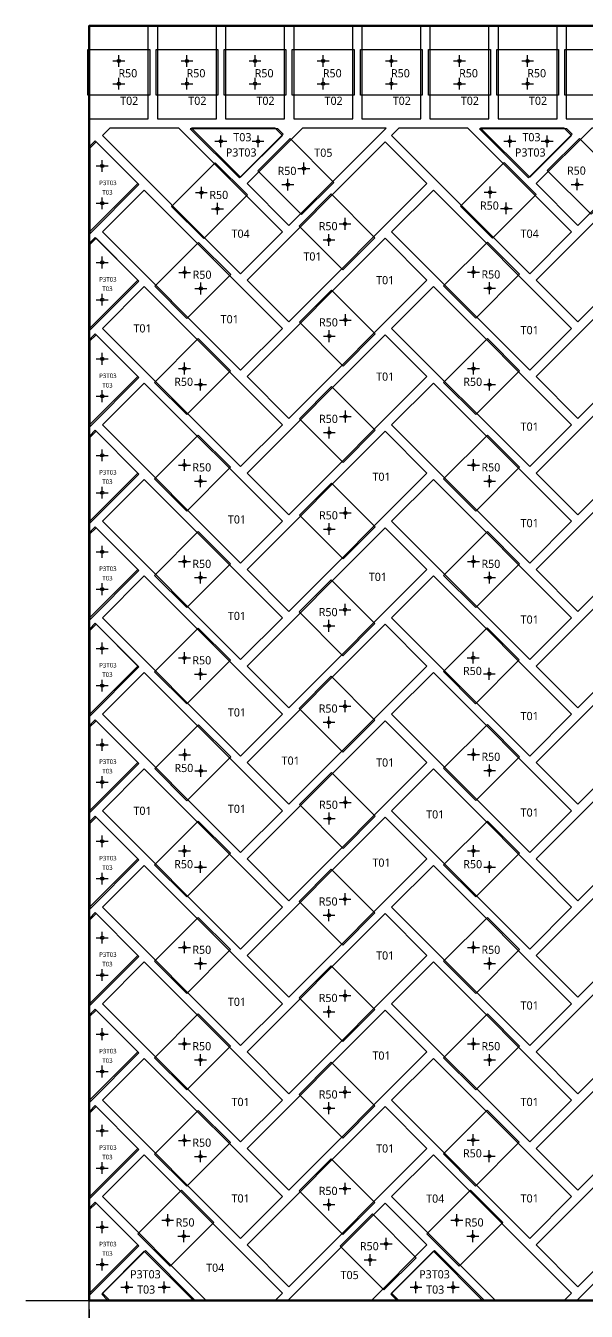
# Model space of a CAD drawing. Header units: millimetres. Extents: x -190 to 7814, y -8114 to 208.
# Drawn here: x 5075 to 5692, y -2967 to -1554 of the extents above; entities that cross this region are included whole.
import ezdxf
from ezdxf.enums import TextEntityAlignment as Align

# ---------------------------------------------------------------- set-up
doc = ezdxf.new("R2010")
doc.units = ezdxf.units.MM
for name, color, linetype in [('BOARD', 7, 'Continuous'), ('DIM', 8, 'Continuous'), ('ORIGIN', 1, 'Continuous'), ('P3_CLIP_PK_3T03', 34, 'Continuous'), ('P3_CLIP_R50', 3, 'Continuous'), ('P3_HOLE', 1, 'Continuous'), ('P3_SLIP', 7, 'Continuous'), ('P3_TXT_B', 7, 'Continuous')]:
    doc.layers.add(name, color=color, linetype=linetype)
doc.styles.add('CN', font='msyh.ttc')
doc.dimstyles.new('MM', dxfattribs={"dimtxt": 34, "dimasz": 20, "dimexe": 12, "dimexo": 10, "dimgap": 8, "dimtad": 1, "dimdec": 1, "dimdsep": 46, "dimtxsty": 'CN', "dimcen": 2.5, "dimazin": 3, "dimtfac": 1, "dimtmove": 0, "dimatfit": 3})

msp = doc.modelspace()

# ---------------------------------------------------------------- linework, layer by layer
at = {"layer": 'BOARD', "lineweight": 50}
msp.add_lwpolyline([(5145, -2955.5), (6645, -2955.5), (6645, -1554), (5145, -1554)], close=True, dxfattribs=at)
at = {"layer": 'ORIGIN'}
for p, q in [((5145, -3025.5), (5145, -2865.5)), ((5075, -2955.5), (5235, -2955.5))]:
    msp.add_line(p, q, dxfattribs=at)
at = {"layer": 'P3_CLIP_PK_3T03'}
for points in [[(5352.4, -1667.28), (5256.23, -1667.29), (5310.3, -1721.34), (5358.38, -1673.26)], [(5670.59, -1667.28), (5574.43, -1667.28), (5628.49, -1721.34), (5676.57, -1673.26)], [(5145.5, -1686.59), (5145.5, -1782.76), (5199.56, -1728.7), (5151.48, -1680.61)], [(5145.5, -1792.66), (5145.5, -1888.82), (5199.56, -1834.76), (5151.48, -1786.68)], [(5145.5, -1898.73), (5145.5, -1994.89), (5199.56, -1940.83), (5151.48, -1892.75)], [(5145.5, -2004.79), (5145.5, -2100.95), (5199.56, -2046.89), (5151.48, -1998.81)], [(5145.5, -2110.86), (5145.5, -2207.02), (5199.56, -2152.96), (5151.48, -2104.88)], [(5145.5, -2216.93), (5145.5, -2313.09), (5199.56, -2259.03), (5151.48, -2210.95)], [(5145.5, -2322.99), (5145.5, -2419.15), (5199.56, -2365.09), (5151.48, -2317.01)], [(5145.5, -2429.06), (5145.5, -2525.22), (5199.56, -2471.16), (5151.48, -2423.08)], [(5145.5, -2535.12), (5145.5, -2631.28), (5199.56, -2577.22), (5151.48, -2529.14)], [(5145.5, -2641.19), (5145.5, -2737.35), (5199.56, -2683.29), (5151.48, -2635.21)], [(5145.5, -2747.26), (5145.5, -2843.42), (5199.56, -2789.36), (5151.48, -2741.28)], [(5145.5, -2853.32), (5145.5, -2949.48), (5199.56, -2895.42), (5151.48, -2847.34)], [(5164.81, -2954.72), (5260.97, -2954.72), (5206.91, -2900.66), (5158.83, -2948.74)], [(5483.01, -2954.72), (5579.17, -2954.72), (5525.11, -2900.66), (5477.03, -2948.74)]]:
    msp.add_lwpolyline(points, close=True, dxfattribs=at)
at = {"layer": 'P3_CLIP_R50'}
for points in [[(5143.5, -1630.25), (5143.5, -1580.25), (5211.5, -1580.25), (5211.5, -1630.25)], [(5218.5, -1630.25), (5218.5, -1580.25), (5286.5, -1580.25), (5286.5, -1630.25)], [(5293.5, -1630.25), (5293.5, -1580.25), (5361.5, -1580.25), (5361.5, -1630.25)], [(5368.5, -1630.25), (5368.5, -1580.25), (5436.5, -1580.25), (5436.5, -1630.25)], [(5443.5, -1630.25), (5443.5, -1580.25), (5511.5, -1580.25), (5511.5, -1630.25)], [(5518.5, -1630.25), (5518.5, -1580.25), (5586.5, -1580.25), (5586.5, -1630.25)], [(5593.5, -1630.25), (5593.5, -1580.25), (5661.5, -1580.25), (5661.5, -1630.25)], [(5668.5, -1630.25), (5668.5, -1580.25), (5736.5, -1580.25), (5736.5, -1630.25)], [(5414.13, -1726.26), (5378.78, -1761.62), (5330.69, -1713.53), (5366.05, -1678.18)], [(5732.65, -1725.94), (5697.29, -1761.3), (5649.21, -1713.22), (5684.56, -1677.86)], [(5319.01, -1739.96), (5283.66, -1704.6), (5235.57, -1752.69), (5270.93, -1788.04)], [(5636.89, -1739.64), (5601.54, -1704.29), (5553.45, -1752.37), (5588.81, -1787.73)], [(5459.42, -1787.03), (5424.07, -1822.39), (5375.98, -1774.31), (5411.34, -1738.95)], [(5300.64, -1827.66), (5265.28, -1792.3), (5217.2, -1840.38), (5252.56, -1875.74)], [(5618.52, -1827.34), (5583.17, -1791.98), (5535.08, -1840.07), (5570.44, -1875.42)], [(5459.74, -1892.78), (5424.38, -1928.14), (5376.3, -1880.06), (5411.66, -1844.7)], [(5300.32, -1933.4), (5264.97, -1898.05), (5216.89, -1946.13), (5252.24, -1981.49)], [(5618.52, -1933.4), (5583.17, -1898.05), (5535.08, -1946.13), (5570.44, -1981.49)], [(5459.74, -1998.85), (5424.38, -2034.21), (5376.3, -1986.12), (5411.66, -1950.77)], [(5300.32, -2039.47), (5264.97, -2004.12), (5216.89, -2052.2), (5252.24, -2087.55)], [(5618.52, -2039.47), (5583.17, -2004.12), (5535.08, -2052.2), (5570.44, -2087.55)], [(5459.74, -2104.91), (5424.38, -2140.27), (5376.3, -2092.19), (5411.66, -2056.83)], [(5300.32, -2145.54), (5264.97, -2110.18), (5216.88, -2158.27), (5252.24, -2193.62)], [(5618.52, -2145.54), (5583.17, -2110.18), (5535.08, -2158.27), (5570.44, -2193.62)], [(5459.42, -2211.3), (5424.07, -2246.65), (5375.99, -2198.57), (5411.34, -2163.22)], [(5300.32, -2251.6), (5264.97, -2216.25), (5216.89, -2264.33), (5252.24, -2299.68)], [(5618.21, -2251.29), (5582.85, -2215.93), (5534.77, -2264.01), (5570.12, -2299.37)], [(5459.42, -2317.36), (5424.07, -2352.72), (5375.98, -2304.64), (5411.34, -2269.28)], [(5300.64, -2357.99), (5265.28, -2322.63), (5217.2, -2370.71), (5252.56, -2406.07)], [(5618.52, -2357.67), (5583.17, -2322.31), (5535.08, -2370.4), (5570.44, -2405.75)], [(5459.74, -2423.11), (5424.38, -2458.47), (5376.3, -2410.39), (5411.66, -2375.03)], [(5300.32, -2463.73), (5264.97, -2428.38), (5216.89, -2476.46), (5252.24, -2511.82)], [(5618.52, -2463.73), (5583.17, -2428.38), (5535.08, -2476.46), (5570.44, -2511.82)], [(5459.42, -2529.5), (5424.07, -2564.85), (5375.99, -2516.77), (5411.34, -2481.42)], [(5300.32, -2569.8), (5264.97, -2534.45), (5216.89, -2582.53), (5252.24, -2617.88)], [(5618.52, -2569.8), (5583.17, -2534.45), (5535.08, -2582.53), (5570.44, -2617.88)], [(5459.42, -2635.56), (5424.07, -2670.92), (5375.98, -2622.83), (5411.34, -2587.48)], [(5300.32, -2675.87), (5264.97, -2640.51), (5216.88, -2688.6), (5252.24, -2723.95)], [(5618.52, -2675.87), (5583.17, -2640.51), (5535.08, -2688.6), (5570.44, -2723.95)], [(5459.42, -2741.63), (5424.07, -2776.98), (5375.99, -2728.9), (5411.34, -2693.55)], [(5300.32, -2781.93), (5264.97, -2746.58), (5216.89, -2794.66), (5252.24, -2830.01)], [(5618.21, -2781.62), (5582.85, -2746.26), (5534.77, -2794.34), (5570.12, -2829.7)], [(5459.42, -2847.7), (5424.07, -2883.05), (5375.99, -2834.97), (5411.34, -2799.61)], [(5281.95, -2869.63), (5246.6, -2834.27), (5198.51, -2882.36), (5233.87, -2917.71)], [(5600.15, -2869.63), (5564.8, -2834.27), (5516.71, -2882.36), (5552.07, -2917.71)], [(5504.71, -2908.47), (5469.36, -2943.82), (5421.28, -2895.74), (5456.63, -2860.39)]]:
    msp.add_lwpolyline(points, close=True, dxfattribs=at)
at = {"layer": 'P3_HOLE'}
for p, q in [((5171, -1592.75), (5184, -1592.75)), ((5177.5, -1599.25), (5177.5, -1586.25)), ((5246, -1592.75), (5259, -1592.75)), ((5252.5, -1599.25), (5252.5, -1586.25)), ((5321, -1592.75), (5334, -1592.75)), ((5327.5, -1599.25), (5327.5, -1586.25)), ((5396, -1592.75), (5409, -1592.75)), ((5402.5, -1599.25), (5402.5, -1586.25)), ((5471, -1592.75), (5484, -1592.75)), ((5477.5, -1599.25), (5477.5, -1586.25)), ((5546, -1592.75), (5559, -1592.75)), ((5552.5, -1599.25), (5552.5, -1586.25)), ((5621, -1592.75), (5634, -1592.75)), ((5627.5, -1599.25), (5627.5, -1586.25)), ((5177.5, -1624.25), (5177.5, -1611.25)), ((5252.5, -1624.25), (5252.5, -1611.25)), ((5327.5, -1624.25), (5327.5, -1611.25)), ((5402.5, -1624.25), (5402.5, -1611.25)), ((5477.5, -1624.25), (5477.5, -1611.25)), ((5552.5, -1624.25), (5552.5, -1611.25)), ((5627.5, -1624.25), (5627.5, -1611.25)), ((5171, -1617.75), (5184, -1617.75)), ((5246, -1617.75), (5259, -1617.75)), ((5321, -1617.75), (5334, -1617.75)), ((5396, -1617.75), (5409, -1617.75)), ((5471, -1617.75), (5484, -1617.75)), ((5546, -1617.75), (5559, -1617.75)), ((5621, -1617.75), (5634, -1617.75)), ((5283.29, -1681.04), (5296.29, -1681.04)), ((5289.79, -1687.54), (5289.79, -1674.54)), ((5324.3, -1681.04), (5337.3, -1681.04)), ((5330.8, -1687.54), (5330.8, -1674.54)), ((5601.48, -1681.03), (5614.48, -1681.03)), ((5607.98, -1687.53), (5607.98, -1674.53)), ((5642.49, -1681.03), (5655.49, -1681.03)), ((5648.99, -1687.53), (5648.99, -1674.53)), ((5152.76, -1708.19), (5165.76, -1708.19)), ((5159.26, -1714.69), (5159.26, -1701.69)), ((5381.25, -1717.56), (5381.25, -1704.56)), ((5363.57, -1735.24), (5363.57, -1722.24)), ((5374.75, -1711.06), (5387.75, -1711.06)), ((5682.09, -1734.92), (5682.09, -1721.92)), ((5261.95, -1737.48), (5274.95, -1737.48)), ((5268.45, -1743.98), (5268.45, -1730.98)), ((5357.07, -1728.74), (5370.07, -1728.74)), ((5579.83, -1737.17), (5592.83, -1737.17)), ((5586.33, -1743.67), (5586.33, -1730.67)), ((5675.59, -1728.42), (5688.59, -1728.42)), ((5152.75, -1749.2), (5165.75, -1749.2)), ((5159.25, -1755.7), (5159.25, -1742.7)), ((5286.13, -1761.66), (5286.13, -1748.66)), ((5604.01, -1761.35), (5604.01, -1748.35)), ((5279.63, -1755.16), (5292.63, -1755.16)), ((5426.54, -1778.33), (5426.54, -1765.33)), ((5597.51, -1754.85), (5610.51, -1754.85)), ((5420.04, -1771.83), (5433.04, -1771.83)), ((5402.36, -1789.51), (5415.36, -1789.51)), ((5408.86, -1796.01), (5408.86, -1783.01)), ((5159.25, -1820.76), (5159.25, -1807.76)), ((5152.75, -1814.26), (5165.75, -1814.26)), ((5250.08, -1831.68), (5250.08, -1818.68)), ((5567.96, -1831.36), (5567.96, -1818.36)), ((5243.58, -1825.18), (5256.58, -1825.18)), ((5267.76, -1849.36), (5267.76, -1836.36)), ((5561.46, -1824.86), (5574.46, -1824.86)), ((5585.64, -1849.04), (5585.64, -1836.04)), ((5159.25, -1861.77), (5159.25, -1848.77)), ((5261.26, -1842.86), (5274.26, -1842.86)), ((5579.14, -1842.54), (5592.14, -1842.54)), ((5152.75, -1855.27), (5165.75, -1855.27)), ((5420.36, -1877.58), (5433.36, -1877.58)), ((5426.86, -1884.08), (5426.86, -1871.08)), ((5409.18, -1901.76), (5409.18, -1888.76)), ((5402.68, -1895.26), (5415.68, -1895.26)), ((5152.75, -1920.33), (5165.75, -1920.33)), ((5159.25, -1926.83), (5159.25, -1913.83)), ((5243.27, -1930.93), (5256.27, -1930.93)), ((5249.77, -1937.43), (5249.77, -1924.43)), ((5561.46, -1930.93), (5574.46, -1930.93)), ((5567.96, -1937.43), (5567.96, -1924.43)), ((5260.94, -1948.61), (5273.94, -1948.61)), ((5267.44, -1955.11), (5267.44, -1942.11)), ((5579.14, -1948.61), (5592.14, -1948.61)), ((5585.64, -1955.11), (5585.64, -1942.11)), ((5152.75, -1961.34), (5165.75, -1961.34)), ((5159.25, -1967.84), (5159.25, -1954.84)), ((5426.86, -1990.15), (5426.86, -1977.15)), ((5420.36, -1983.65), (5433.36, -1983.65)), ((5402.68, -2001.33), (5415.68, -2001.33)), ((5409.18, -2007.83), (5409.18, -1994.83)), ((5159.25, -2032.89), (5159.25, -2019.89)), ((5152.75, -2026.39), (5165.75, -2026.39)), ((5249.77, -2043.5), (5249.77, -2030.5)), ((5567.96, -2043.5), (5567.96, -2030.5)), ((5243.27, -2037), (5256.27, -2037)), ((5267.44, -2061.17), (5267.44, -2048.17)), ((5561.46, -2037), (5574.46, -2037)), ((5585.64, -2061.17), (5585.64, -2048.17)), ((5159.25, -2073.9), (5159.25, -2060.9)), ((5260.94, -2054.67), (5273.94, -2054.67)), ((5579.14, -2054.67), (5592.14, -2054.67)), ((5152.75, -2067.4), (5165.75, -2067.4)), ((5420.36, -2089.71), (5433.36, -2089.71)), ((5426.86, -2096.21), (5426.86, -2083.21)), ((5409.18, -2113.89), (5409.18, -2100.89)), ((5402.68, -2107.39), (5415.68, -2107.39)), ((5152.75, -2132.46), (5165.75, -2132.46)), ((5159.25, -2138.96), (5159.25, -2125.96)), ((5243.26, -2143.06), (5256.26, -2143.06)), ((5249.76, -2149.56), (5249.76, -2136.56)), ((5561.46, -2143.06), (5574.46, -2143.06)), ((5567.96, -2149.56), (5567.96, -2136.56)), ((5260.94, -2160.74), (5273.94, -2160.74)), ((5267.44, -2167.24), (5267.44, -2154.24)), ((5579.14, -2160.74), (5592.14, -2160.74)), ((5585.64, -2167.24), (5585.64, -2154.24)), ((5152.75, -2173.47), (5165.75, -2173.47)), ((5159.25, -2179.97), (5159.25, -2166.97)), ((5426.54, -2202.6), (5426.54, -2189.6)), ((5420.04, -2196.1), (5433.04, -2196.1)), ((5402.37, -2213.77), (5415.37, -2213.77)), ((5408.87, -2220.27), (5408.87, -2207.27)), ((5159.25, -2245.03), (5159.25, -2232.03)), ((5152.75, -2238.53), (5165.75, -2238.53)), ((5249.77, -2255.63), (5249.77, -2242.63)), ((5567.65, -2255.31), (5567.65, -2242.31)), ((5243.27, -2249.13), (5256.27, -2249.13)), ((5267.44, -2273.3), (5267.44, -2260.3)), ((5561.15, -2248.81), (5574.15, -2248.81)), ((5585.33, -2272.99), (5585.33, -2259.99)), ((5159.25, -2286.04), (5159.25, -2273.04)), ((5260.94, -2266.8), (5273.94, -2266.8)), ((5578.83, -2266.49), (5591.83, -2266.49)), ((5152.75, -2279.54), (5165.75, -2279.54)), ((5420.04, -2302.16), (5433.04, -2302.16)), ((5426.54, -2308.66), (5426.54, -2295.66)), ((5408.86, -2326.34), (5408.86, -2313.34)), ((5402.36, -2319.84), (5415.36, -2319.84)), ((5152.75, -2344.59), (5165.75, -2344.59)), ((5159.25, -2351.09), (5159.25, -2338.09)), ((5243.58, -2355.51), (5256.58, -2355.51)), ((5250.08, -2362.01), (5250.08, -2349.01)), ((5561.46, -2355.19), (5574.46, -2355.19)), ((5567.96, -2361.69), (5567.96, -2348.69)), ((5261.26, -2373.19), (5274.26, -2373.19)), ((5267.76, -2379.69), (5267.76, -2366.69)), ((5579.14, -2372.87), (5592.14, -2372.87)), ((5585.64, -2379.37), (5585.64, -2366.37)), ((5152.75, -2385.6), (5165.75, -2385.6)), ((5159.25, -2392.1), (5159.25, -2379.1)), ((5426.86, -2414.41), (5426.86, -2401.41)), ((5420.36, -2407.91), (5433.36, -2407.91)), ((5402.68, -2425.59), (5415.68, -2425.59)), ((5409.18, -2432.09), (5409.18, -2419.09)), ((5159.25, -2457.16), (5159.25, -2444.16)), ((5152.75, -2450.66), (5165.75, -2450.66)), ((5249.77, -2467.76), (5249.77, -2454.76)), ((5567.96, -2467.76), (5567.96, -2454.76)), ((5243.27, -2461.26), (5256.27, -2461.26)), ((5267.44, -2485.44), (5267.44, -2472.44)), ((5561.46, -2461.26), (5574.46, -2461.26)), ((5585.64, -2485.44), (5585.64, -2472.44)), ((5159.25, -2498.17), (5159.25, -2485.17)), ((5260.94, -2478.94), (5273.94, -2478.94)), ((5579.14, -2478.94), (5592.14, -2478.94)), ((5152.75, -2491.67), (5165.75, -2491.67)), ((5420.04, -2514.3), (5433.04, -2514.3)), ((5426.54, -2520.8), (5426.54, -2507.8)), ((5408.87, -2538.47), (5408.87, -2525.47)), ((5402.37, -2531.97), (5415.37, -2531.97)), ((5152.75, -2556.72), (5165.75, -2556.72)), ((5159.25, -2563.22), (5159.25, -2550.22)), ((5243.27, -2567.33), (5256.27, -2567.33)), ((5249.77, -2573.83), (5249.77, -2560.83)), ((5561.46, -2567.33), (5574.46, -2567.33)), ((5567.96, -2573.83), (5567.96, -2560.83)), ((5260.94, -2585), (5273.94, -2585)), ((5267.44, -2591.5), (5267.44, -2578.5)), ((5579.14, -2585), (5592.14, -2585)), ((5585.64, -2591.5), (5585.64, -2578.5)), ((5152.75, -2597.73), (5165.75, -2597.73)), ((5159.25, -2604.23), (5159.25, -2591.23)), ((5426.54, -2626.86), (5426.54, -2613.86)), ((5420.04, -2620.36), (5433.04, -2620.36)), ((5402.36, -2638.04), (5415.36, -2638.04)), ((5408.86, -2644.54), (5408.86, -2631.54)), ((5159.25, -2669.29), (5159.25, -2656.29)), ((5152.75, -2662.79), (5165.75, -2662.79)), ((5249.76, -2679.89), (5249.76, -2666.89)), ((5567.96, -2679.89), (5567.96, -2666.89)), ((5243.26, -2673.39), (5256.26, -2673.39)), ((5267.44, -2697.57), (5267.44, -2684.57)), ((5561.46, -2673.39), (5574.46, -2673.39)), ((5585.64, -2697.57), (5585.64, -2684.57)), ((5159.25, -2710.3), (5159.25, -2697.3)), ((5260.94, -2691.07), (5273.94, -2691.07)), ((5579.14, -2691.07), (5592.14, -2691.07)), ((5152.75, -2703.8), (5165.75, -2703.8)), ((5420.04, -2726.43), (5433.04, -2726.43)), ((5426.54, -2732.93), (5426.54, -2719.93)), ((5408.87, -2750.6), (5408.87, -2737.6)), ((5402.37, -2744.1), (5415.37, -2744.1)), ((5152.75, -2768.86), (5165.75, -2768.86)), ((5159.25, -2775.36), (5159.25, -2762.36)), ((5243.27, -2779.46), (5256.27, -2779.46)), ((5249.77, -2785.96), (5249.77, -2772.96)), ((5561.15, -2779.14), (5574.15, -2779.14)), ((5567.65, -2785.64), (5567.65, -2772.64)), ((5260.94, -2797.13), (5273.94, -2797.13)), ((5267.44, -2803.63), (5267.44, -2790.63)), ((5578.83, -2796.82), (5591.83, -2796.82)), ((5585.33, -2803.32), (5585.33, -2790.32)), ((5152.75, -2809.87), (5165.75, -2809.87)), ((5159.25, -2816.37), (5159.25, -2803.37)), ((5426.55, -2839), (5426.55, -2826)), ((5420.05, -2832.5), (5433.05, -2832.5)), ((5402.36, -2850.17), (5415.36, -2850.17)), ((5408.86, -2856.67), (5408.86, -2843.67)), ((5159.25, -2881.42), (5159.25, -2868.42)), ((5224.89, -2867.15), (5237.89, -2867.15)), ((5231.39, -2873.65), (5231.39, -2860.65)), ((5543.09, -2867.15), (5556.09, -2867.15)), ((5549.59, -2873.65), (5549.59, -2860.65)), ((5152.75, -2874.92), (5165.75, -2874.92)), ((5249.07, -2891.33), (5249.07, -2878.33)), ((5567.27, -2891.33), (5567.27, -2878.33)), ((5242.57, -2884.83), (5255.57, -2884.83)), ((5465.33, -2893.27), (5478.33, -2893.27)), ((5471.83, -2899.77), (5471.83, -2886.77)), ((5560.77, -2884.83), (5573.77, -2884.83)), ((5159.25, -2922.43), (5159.25, -2909.43)), ((5447.66, -2910.94), (5460.66, -2910.94)), ((5454.16, -2917.44), (5454.16, -2904.44)), ((5152.75, -2915.93), (5165.75, -2915.93)), ((5186.41, -2947.47), (5186.41, -2934.47)), ((5227.42, -2947.47), (5227.42, -2934.47)), ((5504.61, -2947.47), (5504.61, -2934.47)), ((5545.62, -2947.47), (5545.62, -2934.47)), ((5179.91, -2940.97), (5192.91, -2940.97)), ((5220.92, -2940.97), (5233.92, -2940.97)), ((5498.11, -2940.97), (5511.11, -2940.97)), ((5539.12, -2940.97), (5552.12, -2940.97))]:
    msp.add_line(p, q, dxfattribs=at)
for centre in [(5177.5, -1592.75), (5252.5, -1592.75), (5327.5, -1592.75), (5402.5, -1592.75), (5477.5, -1592.75), (5552.5, -1592.75), (5627.5, -1592.75), (5177.5, -1617.75), (5252.5, -1617.75), (5327.5, -1617.75), (5402.5, -1617.75), (5477.5, -1617.75), (5552.5, -1617.75), (5627.5, -1617.75), (5289.79, -1681.04), (5330.8, -1681.04), (5607.98, -1681.03), (5648.99, -1681.03), (5159.26, -1708.19), (5381.25, -1711.06), (5268.45, -1737.48), (5363.57, -1728.74), (5586.33, -1737.17), (5682.09, -1728.42), (5159.25, -1749.2), (5286.13, -1755.16), (5604.01, -1754.85), (5426.54, -1771.83), (5408.86, -1789.51), (5159.25, -1814.26), (5567.96, -1824.86), (5250.08, -1825.18), (5267.76, -1842.86), (5585.64, -1842.54), (5159.25, -1855.27), (5426.86, -1877.58), (5409.18, -1895.26), (5159.25, -1920.33), (5249.77, -1930.93), (5567.96, -1930.93), (5267.44, -1948.61), (5585.64, -1948.61), (5159.25, -1961.34), (5426.86, -1983.65), (5409.18, -2001.33), (5159.25, -2026.39), (5249.77, -2037), (5567.96, -2037), (5267.44, -2054.67), (5585.64, -2054.67), (5159.25, -2067.4), (5426.86, -2089.71), (5409.18, -2107.39), (5159.25, -2132.46), (5249.76, -2143.06), (5567.96, -2143.06), (5267.44, -2160.74), (5585.64, -2160.74), (5159.25, -2173.47), (5426.54, -2196.1), (5408.87, -2213.77), (5159.25, -2238.53), (5567.65, -2248.81), (5249.77, -2249.13), (5267.44, -2266.8), (5585.33, -2266.49), (5159.25, -2279.54), (5426.54, -2302.16), (5408.86, -2319.84), (5159.25, -2344.59), (5250.08, -2355.51), (5567.96, -2355.19), (5267.76, -2373.19), (5585.64, -2372.87), (5159.25, -2385.6), (5426.86, -2407.91), (5409.18, -2425.59), (5159.25, -2450.66), (5249.77, -2461.26), (5567.96, -2461.26), (5267.44, -2478.94), (5585.64, -2478.94), (5159.25, -2491.67), (5426.54, -2514.3), (5408.87, -2531.97), (5159.25, -2556.72), (5249.77, -2567.33), (5567.96, -2567.33), (5267.44, -2585), (5585.64, -2585), (5159.25, -2597.73), (5426.54, -2620.36), (5408.86, -2638.04), (5159.25, -2662.79), (5249.76, -2673.39), (5567.96, -2673.39), (5267.44, -2691.07), (5585.64, -2691.07), (5159.25, -2703.8), (5426.54, -2726.43), (5408.87, -2744.1), (5159.25, -2768.86), (5249.77, -2779.46), (5567.65, -2779.14), (5267.44, -2797.13), (5585.33, -2796.82), (5159.25, -2809.87), (5426.55, -2832.5), (5408.86, -2850.17), (5231.39, -2867.15), (5549.59, -2867.15), (5159.25, -2874.92), (5249.07, -2884.83), (5567.27, -2884.83), (5471.83, -2893.27), (5454.16, -2910.94), (5159.25, -2915.93), (5186.41, -2940.97), (5227.42, -2940.97), (5504.61, -2940.97), (5545.62, -2940.97)]:
    msp.add_circle(centre, 1.75, dxfattribs=at)
at = {"layer": 'P3_SLIP'}
for points in [[(5145, -1656.5), (5210, -1656.5), (5210, -1554), (5145, -1554)], [(5220, -1656.5), (5285, -1656.5), (5285, -1554), (5220, -1554)], [(5295, -1656.5), (5360, -1656.5), (5360, -1554), (5295, -1554)], [(5370, -1656.5), (5435, -1656.5), (5435, -1554), (5370, -1554)], [(5445, -1656.5), (5510, -1656.5), (5510, -1554), (5445, -1554)], [(5520, -1656.5), (5585, -1656.5), (5585, -1554), (5520, -1554)], [(5595, -1656.5), (5660, -1656.5), (5660, -1554), (5595, -1554)], [(5670, -1656.5), (5735, -1656.5), (5735, -1554), (5670, -1554)], [(5357.6, -1780.67), (5243.43, -1666.5), (5167.71, -1666.5), (5159.61, -1674.6), (5311.64, -1826.63)], [(5357.6, -1674.6), (5349.49, -1666.5), (5257.57, -1666.5), (5311.64, -1720.57)], [(5471.77, -1666.5), (5379.84, -1666.5), (5318.71, -1727.64), (5364.67, -1773.6)], [(5675.8, -1780.67), (5561.63, -1666.5), (5485.91, -1666.5), (5477.81, -1674.6), (5629.83, -1826.63)], [(5675.8, -1674.6), (5667.69, -1666.5), (5575.77, -1666.5), (5629.83, -1720.57)], [(5789.97, -1666.5), (5698.04, -1666.5), (5636.91, -1727.64), (5682.87, -1773.6)], [(5145, -1781.14), (5198.5, -1727.64), (5152.54, -1681.67), (5145, -1689.21)], [(5516.7, -1727.64), (5470.74, -1681.67), (5318.71, -1833.7), (5364.67, -1879.66)], [(5834.9, -1727.64), (5788.93, -1681.67), (5636.91, -1833.7), (5682.87, -1879.66)], [(5357.6, -1886.74), (5205.57, -1734.71), (5159.61, -1780.67), (5311.64, -1932.7)], [(5675.8, -1886.74), (5523.77, -1734.71), (5477.81, -1780.67), (5629.83, -1932.7)], [(5145, -1887.2), (5198.5, -1833.7), (5152.54, -1787.74), (5145, -1795.28)], [(5516.7, -1833.7), (5470.74, -1787.74), (5318.71, -1939.77), (5364.67, -1985.73)], [(5834.9, -1833.7), (5788.93, -1787.74), (5636.91, -1939.77), (5682.87, -1985.73)], [(5357.6, -1992.8), (5205.57, -1840.77), (5159.61, -1886.74), (5311.64, -2038.76)], [(5675.8, -1992.8), (5523.77, -1840.77), (5477.81, -1886.74), (5629.83, -2038.76)], [(5145, -1993.27), (5198.5, -1939.77), (5152.54, -1893.81), (5145, -1901.34)], [(5516.7, -1939.77), (5470.74, -1893.81), (5318.71, -2045.83), (5364.67, -2091.8)], [(5834.9, -1939.77), (5788.93, -1893.81), (5636.91, -2045.83), (5682.87, -2091.8)], [(5357.6, -2098.87), (5205.57, -1946.84), (5159.61, -1992.8), (5311.64, -2144.83)], [(5675.8, -2098.87), (5523.77, -1946.84), (5477.81, -1992.8), (5629.83, -2144.83)], [(5145, -2099.33), (5198.5, -2045.83), (5152.54, -1999.87), (5145, -2007.41)], [(5516.7, -2045.83), (5470.74, -1999.87), (5318.71, -2151.9), (5364.67, -2197.86)], [(5834.9, -2045.83), (5788.93, -1999.87), (5636.91, -2151.9), (5682.87, -2197.86)], [(5357.6, -2204.93), (5205.57, -2052.91), (5159.61, -2098.87), (5311.64, -2250.9)], [(5675.8, -2204.93), (5523.77, -2052.91), (5477.81, -2098.87), (5629.83, -2250.9)], [(5145, -2205.4), (5198.5, -2151.9), (5152.54, -2105.94), (5145, -2113.48)], [(5516.7, -2151.9), (5470.74, -2105.94), (5318.71, -2257.97), (5364.67, -2303.93)], [(5834.9, -2151.9), (5788.93, -2105.94), (5636.91, -2257.97), (5682.87, -2303.93)], [(5357.6, -2311), (5205.57, -2158.97), (5159.61, -2204.93), (5311.64, -2356.96)], [(5675.8, -2311), (5523.77, -2158.97), (5477.81, -2204.93), (5629.83, -2356.96)], [(5145, -2311.47), (5198.5, -2257.97), (5152.54, -2212.01), (5145, -2219.54)], [(5516.7, -2257.97), (5470.74, -2212.01), (5318.71, -2364.03), (5364.67, -2409.99)], [(5834.9, -2257.97), (5788.93, -2212.01), (5636.91, -2364.03), (5682.87, -2409.99)], [(5357.6, -2417.07), (5205.57, -2265.04), (5159.61, -2311), (5311.64, -2463.03)], [(5675.8, -2417.07), (5523.77, -2265.04), (5477.81, -2311), (5629.83, -2463.03)], [(5145, -2417.53), (5198.5, -2364.03), (5152.54, -2318.07), (5145, -2325.61)], [(5516.7, -2364.03), (5470.74, -2318.07), (5318.71, -2470.1), (5364.67, -2516.06)], [(5834.9, -2364.03), (5788.93, -2318.07), (5636.91, -2470.1), (5682.87, -2516.06)], [(5357.6, -2523.13), (5205.57, -2371.1), (5159.61, -2417.07), (5311.64, -2569.09)], [(5675.8, -2523.13), (5523.77, -2371.1), (5477.81, -2417.07), (5629.83, -2569.09)], [(5145, -2523.6), (5198.5, -2470.1), (5152.54, -2424.14), (5145, -2431.67)], [(5516.7, -2470.1), (5470.74, -2424.14), (5318.71, -2576.17), (5364.67, -2622.13)], [(5834.9, -2470.1), (5788.93, -2424.14), (5636.91, -2576.17), (5682.87, -2622.13)], [(5357.6, -2629.2), (5205.57, -2477.17), (5159.61, -2523.13), (5311.64, -2675.16)], [(5675.8, -2629.2), (5523.77, -2477.17), (5477.81, -2523.13), (5629.83, -2675.16)], [(5145, -2629.66), (5198.5, -2576.17), (5152.54, -2530.2), (5145, -2537.74)], [(5516.7, -2576.17), (5470.74, -2530.2), (5318.71, -2682.23), (5364.67, -2728.19)], [(5834.9, -2576.17), (5788.93, -2530.2), (5636.91, -2682.23), (5682.87, -2728.19)], [(5357.6, -2735.26), (5205.57, -2583.24), (5159.61, -2629.2), (5311.64, -2781.23)], [(5675.8, -2735.26), (5523.77, -2583.24), (5477.81, -2629.2), (5629.83, -2781.23)], [(5145, -2735.73), (5198.5, -2682.23), (5152.54, -2636.27), (5145, -2643.81)], [(5516.7, -2682.23), (5470.74, -2636.27), (5318.71, -2788.3), (5364.67, -2834.26)], [(5834.9, -2682.23), (5788.93, -2636.27), (5636.91, -2788.3), (5682.87, -2834.26)], [(5357.6, -2841.33), (5205.57, -2689.3), (5159.61, -2735.26), (5311.64, -2887.29)], [(5675.8, -2841.33), (5523.77, -2689.3), (5477.81, -2735.26), (5629.83, -2887.29)], [(5145, -2841.8), (5198.5, -2788.3), (5152.54, -2742.34), (5145, -2749.87)], [(5516.7, -2788.3), (5470.74, -2742.34), (5318.71, -2894.36), (5364.67, -2940.33)], [(5834.9, -2788.3), (5788.93, -2742.34), (5636.91, -2894.36), (5682.87, -2940.33)], [(5349.49, -2955.5), (5357.6, -2947.4), (5205.57, -2795.37), (5159.61, -2841.33), (5273.78, -2955.5)], [(5667.69, -2955.5), (5675.8, -2947.4), (5523.77, -2795.37), (5477.81, -2841.33), (5591.98, -2955.5)], [(5145, -2947.86), (5198.5, -2894.36), (5152.54, -2848.4), (5145, -2855.94)], [(5455.56, -2955.5), (5516.7, -2894.36), (5470.74, -2848.4), (5363.64, -2955.5)], [(5773.76, -2955.5), (5834.9, -2894.36), (5788.93, -2848.4), (5681.84, -2955.5)], [(5259.64, -2955.5), (5205.57, -2901.43), (5159.61, -2947.4), (5167.71, -2955.5)], [(5577.83, -2955.5), (5523.77, -2901.43), (5477.81, -2947.4), (5485.91, -2955.5)]]:
    msp.add_lwpolyline(points, close=True, dxfattribs=at)

# ---------------------------------------------------------------- texts
at = {"layer": 'P3_CLIP_PK_3T03', "style": 'CN'}
for height, p in [(9, (5312.23, -1693.34)), (9, (5630.43, -1693.34)), (5, (5165.5, -1726.76)), (5, (5165.5, -1832.82)), (5, (5165.5, -1938.89)), (5, (5165.5, -2044.95)), (5, (5165.5, -2151.02)), (5, (5165.5, -2257.09)), (5, (5165.5, -2363.15)), (5, (5165.5, -2469.22)), (5, (5165.5, -2575.28)), (5, (5165.5, -2681.35)), (5, (5165.5, -2787.42)), (5, (5165.5, -2893.48)), (9, (5206.83, -2926.72)), (9, (5525.03, -2926.72))]:
    msp.add_text('P3T03', height=height, dxfattribs=at).set_placement(p, align=Align.MIDDLE_CENTER)
at = {"layer": 'P3_CLIP_R50', "style": 'CN'}
for p in [(5187.5, -1606.25), (5262.5, -1606.25), (5337.5, -1606.25), (5412.5, -1606.25), (5487.5, -1606.25), (5562.5, -1606.25), (5637.5, -1606.25), (5362.69, -1713.62), (5681.21, -1713.3), (5287.57, -1740.04), (5585.45, -1751.73), (5407.98, -1774.39), (5269.2, -1827.74), (5587.08, -1827.42), (5408.3, -1880.14), (5248.89, -1945.49), (5567.08, -1945.49), (5408.3, -1986.21), (5268.89, -2039.55), (5587.08, -2039.55), (5408.3, -2092.27), (5268.88, -2145.62), (5587.08, -2145.62), (5407.99, -2198.65), (5268.89, -2251.68), (5566.77, -2263.37), (5407.98, -2304.72), (5587.08, -2357.75), (5249.2, -2370.07), (5408.3, -2410.47), (5248.89, -2475.82), (5567.08, -2475.82), (5407.99, -2516.85), (5268.89, -2569.88), (5587.08, -2569.88), (5407.98, -2622.92), (5268.88, -2675.95), (5587.08, -2675.95), (5407.99, -2728.98), (5268.89, -2782.01), (5566.77, -2793.7), (5407.99, -2835.05), (5250.51, -2869.71), (5568.71, -2869.71), (5453.28, -2895.82)]:
    msp.add_text('R50', height=9, dxfattribs=at).set_placement(p, align=Align.MIDDLE_CENTER)
at = {"layer": 'P3_TXT_B', "style": 'CN'}
for s, height, p in [('T02', 9, (5189, -1636.5)), ('T02', 9, (5264, -1636.5)), ('T02', 9, (5339, -1636.5)), ('T02', 9, (5414, -1636.5)), ('T02', 9, (5489, -1636.5)), ('T02', 9, (5564, -1636.5)), ('T02', 9, (5639, -1636.5)), ('T03', 9, (5313.57, -1676.57)), ('T03', 9, (5631.77, -1676.57)), ('T05', 9, (5402.71, -1693.6)), ('T03', 5, (5165, -1737.14)), ('T04', 9, (5311.61, -1782.63)), ('T04', 9, (5629.81, -1782.63)), ('T01', 9, (5390.71, -1807.66)), ('T01', 9, (5470.71, -1833.73)), ('T03', 5, (5165, -1843.2)), ('T01', 9, (5299.61, -1876.7)), ('T01', 9, (5203.61, -1886.76)), ('T01', 9, (5629.81, -1888.7)), ('T01', 9, (5470.71, -1939.8)), ('T03', 5, (5165, -1949.27)), ('T01', 9, (5629.81, -1994.76)), ('T01', 9, (5466.71, -2049.86)), ('T03', 5, (5165, -2055.33)), ('T01', 9, (5307.61, -2096.83)), ('T01', 9, (5629.81, -2100.83)), ('T03', 5, (5165, -2161.4)), ('T01', 9, (5462.71, -2159.93)), ('T01', 9, (5307.61, -2202.9)), ('T01', 9, (5629.81, -2206.9)), ('T03', 5, (5165, -2267.47)), ('T01', 9, (5307.61, -2308.96)), ('T01', 9, (5629.81, -2312.96)), ('T01', 9, (5366.71, -2361.99)), ('T01', 9, (5470.71, -2364.06)), ('T03', 5, (5165, -2373.53)), ('T01', 9, (5203.61, -2417.09)), ('T01', 9, (5307.61, -2415.03)), ('T01', 9, (5525.81, -2421.09)), ('T01', 9, (5629.81, -2419.03)), ('T01', 9, (5466.71, -2474.13)), ('T03', 5, (5165, -2479.6)), ('T01', 9, (5470.71, -2576.19)), ('T03', 5, (5165, -2585.66)), ('T01', 9, (5307.61, -2627.16)), ('T01', 9, (5629.81, -2631.16)), ('T01', 9, (5466.71, -2686.26)), ('T03', 5, (5165, -2691.73)), ('T01', 9, (5311.61, -2737.23)), ('T01', 9, (5629.81, -2737.23)), ('T01', 9, (5470.71, -2788.33)), ('T03', 5, (5165, -2797.8)), ('T01', 9, (5311.61, -2843.29)), ('T04', 9, (5525.81, -2843.5)), ('T01', 9, (5629.81, -2843.29)), ('T03', 5, (5165, -2903.86)), ('T04', 9, (5283.61, -2919.5)), ('T05', 9, (5431.64, -2927.5)), ('T03', 9, (5207.61, -2943.5)), ('T03', 9, (5525.81, -2943.5))]:
    msp.add_text(s, height=height, dxfattribs=at).set_placement(p, align=Align.MIDDLE_CENTER)

# ---------------------------------------------------------------- dimensions: what is measured, and where the dimension line sits
at = {"layer": 'DIM'}
msp.add_linear_dim(base=(5145, -3145.5), p1=(5145, -2955.5), p2=(6645, -2955.5), dimstyle='MM', dxfattribs=at).render()

doc.saveas('drawing.dxf')
